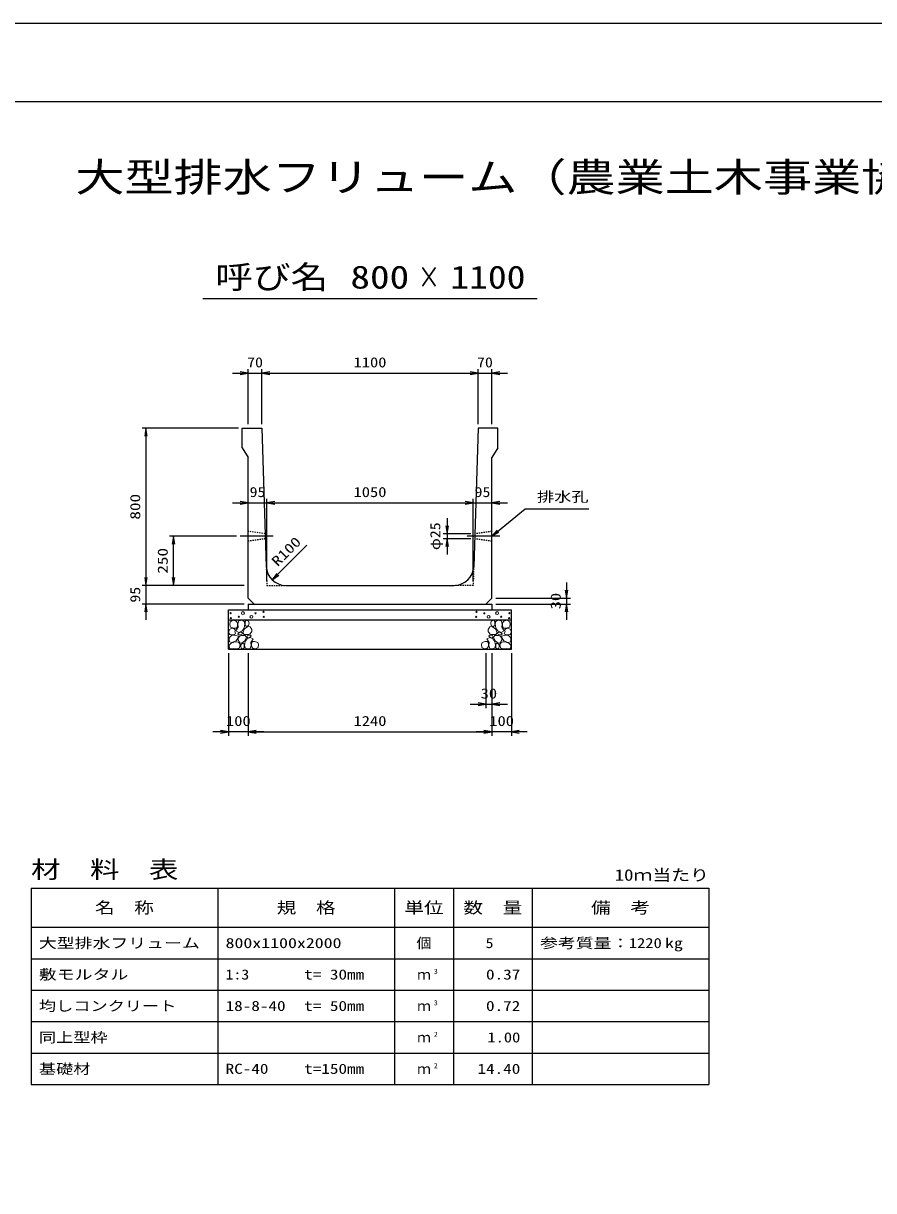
# Model space of a CAD drawing. Units: millimetres at full size. Extents: x 0 to 16820, y 0 to 11880.
# Drawn here: x 5646 to 9973, y 5940 to 11880 of the extents above; entities that cross this region are included whole.
import ezdxf
from ezdxf.enums import TextEntityAlignment as Align

# ---------------------------------------------------------------- set-up
doc = ezdxf.new("R2010")
doc.units = ezdxf.units.MM
doc.linetypes.add('CHAIN', pattern=[18.5, 12, -1.5, 3.5, -1.5])
doc.linetypes.add('DASHED_SPACED', pattern=[12, 6, -6])
for name, color, linetype, lineweight in [('0_2', 7, 'Continuous', 25), ('D-BMK', 2, 'CHAIN', 25), ('D-DCR-HCHn', 4, 'Continuous', 9), ('D-MTR-FRAM', 7, 'Continuous', 25), ('D-MTR-LINE', 7, 'Continuous', 25), ('D-STR-DIM', 7, 'Continuous', 25), ('D-STR-STRn', 1, 'Continuous', 25), ('D-TTL', 2, 'Continuous', 25), ('D-TTL-TXT', 7, 'Continuous', 25)]:
    doc.layers.add(name, color=color, linetype=linetype, lineweight=lineweight)
doc.layers.add('D-MTR', color=7, linetype='Continuous')
doc.layers.add('D-MTR-TXT', color=7, linetype='Continuous')
doc.styles.add('ＭＳ ゴシック', font='')
doc.styles.get('ＭＳ ゴシック').set_extended_font_data('MS Gothic')

# ---------------------------------------------------------------- blocks, each defined once
blk = doc.blocks.new('open_arrow')
at = {"color": 0, "linetype": 'Continuous', "lineweight": -2}
blk.add_lwpolyline([(7.5, 1.25), (0, 0), (7.5, -1.25)], dxfattribs=at)

msp = doc.modelspace()

# ---------------------------------------------------------------- linework, layer by layer
at = {"layer": '0_2'}
msp.add_lwpolyline([(8030, 9270), (8200, 9410), (8240, 9410), (8522.944, 9410)], dxfattribs=at)
at = {"layer": 'D-BMK'}
for p, q in [((6917.188, 9270), (6750, 9270)), ((8070, 9270), (7902.812, 9270))]:
    msp.add_line(p, q, dxfattribs=at)
at = {"layer": 'D-DCR-HCHn'}
for points in [[(6695.46, 8795.356), (6690.26, 8779.753), (6697.194, 8769.352), (6714.53, 8767.618), (6726.366, 8772.699), (6721.464, 8784.954), (6724.932, 8791.889), (6717.997, 8798.823), (6707.596, 8802.29)], [(6728.399, 8838.696), (6712.796, 8842.163), (6698.928, 8835.228), (6697.194, 8819.626), (6700.661, 8807.491), (6717.997, 8802.29), (6730.132, 8802.29), (6735.333, 8810.958), (6735.333, 8830.028)], [(6742.267, 8840.429), (6737.067, 8824.827), (6738.8, 8807.491), (6726.665, 8788.421), (6742.267, 8779.753), (6759.603, 8788.421), (6770.005, 8802.29), (6773.472, 8824.827), (6770.005, 8836.962), (6759.603, 8842.163)], [(6771.739, 8798.823), (6763.071, 8778.02), (6770.005, 8769.352), (6790.808, 8769.352), (6799.476, 8772.819), (6808.144, 8784.954), (6808.144, 8795.356), (6799.476, 8809.224), (6789.074, 8810.958)], [(6775.206, 8836.962), (6775.206, 8816.159), (6783.874, 8810.958), (6792.542, 8816.159), (6794.275, 8828.294), (6792.542, 8838.696), (6780.407, 8842.163)], [(8048.261, 8798.823), (8056.929, 8778.02), (8049.995, 8769.352), (8029.192, 8769.352), (8020.524, 8772.819), (8011.856, 8784.954), (8011.856, 8795.356), (8020.524, 8809.224), (8030.926, 8810.958)], [(8044.794, 8836.962), (8044.794, 8816.159), (8036.126, 8810.958), (8027.458, 8816.159), (8025.725, 8828.294), (8027.458, 8838.696), (8039.593, 8842.163)], [(8077.733, 8840.429), (8082.933, 8824.827), (8081.2, 8807.491), (8093.335, 8788.421), (8077.733, 8779.753), (8060.397, 8788.421), (8049.995, 8802.29), (8046.528, 8824.827), (8049.995, 8836.962), (8060.397, 8842.163)], [(8091.601, 8838.696), (8107.204, 8842.163), (8121.072, 8835.228), (8122.806, 8819.626), (8119.339, 8807.491), (8102.003, 8802.29), (8089.868, 8802.29), (8084.667, 8810.958), (8084.667, 8830.028)], [(8124.54, 8795.356), (8129.74, 8779.753), (8122.806, 8769.352), (8105.47, 8767.618), (8093.634, 8772.699), (8098.536, 8784.954), (8095.068, 8791.889), (8102.003, 8798.823), (8112.404, 8802.29)], [(6728.366, 8737.757), (6741.208, 8757.019), (6739.603, 8761.834), (6721.946, 8766.65), (6705.894, 8765.045), (6694.658, 8755.414), (6693.052, 8744.177), (6694.658, 8732.941), (6707.499, 8729.731)], [(6734.787, 8697.627), (6746.023, 8702.443), (6749.234, 8718.494), (6742.813, 8729.731), (6731.577, 8732.941), (6717.13, 8731.336), (6701.078, 8724.915), (6693.052, 8715.284), (6693.052, 8704.048), (6697.868, 8697.627), (6717.13, 8699.232)], [(6745.735, 8779.753), (6737.067, 8772.819), (6740.534, 8767.618), (6752.669, 8767.618), (6757.87, 8769.352), (6761.337, 8776.286), (6756.136, 8781.487)], [(6773.311, 8737.757), (6781.337, 8757.019), (6774.916, 8765.045), (6755.654, 8765.045), (6747.628, 8761.834), (6739.603, 8750.598), (6739.603, 8740.967), (6747.628, 8728.125), (6757.259, 8726.52)], [(6800.599, 8699.232), (6805.415, 8713.679), (6803.81, 8729.731), (6815.046, 8747.388), (6800.599, 8755.414), (6784.548, 8747.388), (6774.916, 8734.546), (6771.706, 8713.679), (6774.916, 8702.443), (6784.548, 8697.627)], [(6797.389, 8755.414), (6805.415, 8761.834), (6802.204, 8766.65), (6790.968, 8766.65), (6786.153, 8765.045), (6782.942, 8758.624), (6787.758, 8753.808)], [(6813.441, 8700.837), (6827.887, 8697.627), (6840.729, 8704.048), (6842.334, 8718.494), (6839.124, 8729.731), (6823.072, 8734.546), (6811.836, 8734.546), (6807.02, 8726.52), (6807.02, 8708.863)], [(8006.559, 8700.837), (7992.113, 8697.627), (7979.271, 8704.048), (7977.666, 8718.494), (7980.876, 8729.731), (7996.928, 8734.546), (8008.164, 8734.546), (8012.98, 8726.52), (8012.98, 8708.863)], [(8019.401, 8699.232), (8014.585, 8713.679), (8016.19, 8729.731), (8004.954, 8747.388), (8019.401, 8755.414), (8035.452, 8747.388), (8045.084, 8734.546), (8048.294, 8713.679), (8045.084, 8702.443), (8035.452, 8697.627)], [(8022.611, 8755.414), (8014.585, 8761.834), (8017.796, 8766.65), (8029.032, 8766.65), (8033.847, 8765.045), (8037.058, 8758.624), (8032.242, 8753.808)], [(8046.689, 8737.757), (8038.663, 8757.019), (8045.084, 8765.045), (8064.346, 8765.045), (8072.372, 8761.834), (8080.397, 8750.598), (8080.397, 8740.967), (8072.372, 8728.125), (8062.741, 8726.52)], [(8074.265, 8779.753), (8082.933, 8772.819), (8079.466, 8767.618), (8067.331, 8767.618), (8062.13, 8769.352), (8058.663, 8776.286), (8063.864, 8781.487)], [(8085.213, 8697.627), (8073.977, 8702.443), (8070.766, 8718.494), (8077.187, 8729.731), (8088.423, 8732.941), (8102.87, 8731.336), (8118.922, 8724.915), (8126.948, 8715.284), (8126.948, 8704.048), (8122.132, 8697.627), (8102.87, 8699.232)], [(8091.634, 8737.757), (8078.792, 8757.019), (8080.397, 8761.834), (8098.054, 8766.65), (8114.106, 8765.045), (8125.342, 8755.414), (8126.948, 8744.177), (8125.342, 8732.941), (8112.501, 8729.731)], [(6770.101, 8702.443), (6770.101, 8721.705), (6762.075, 8726.52), (6754.049, 8721.705), (6752.444, 8710.469), (6754.049, 8700.837), (6765.285, 8697.627)], [(8049.899, 8702.443), (8049.899, 8721.705), (8057.925, 8726.52), (8065.951, 8721.705), (8067.556, 8710.469), (8065.951, 8700.837), (8054.715, 8697.627)]]:
    msp.add_lwpolyline(points, close=True, dxfattribs=at)
for centre, radius in [((6700.727, 8878.955), 3), ((6701.869, 8853.91), 3), ((6742.292, 8860.752), 3), ((6763.336, 8878.955), 7.5), ((6806.664, 8859.961), 7.5), ((6827.708, 8878.164), 3), ((6868.131, 8885.006), 3), ((6869.273, 8859.961), 3), ((7950.727, 8859.961), 3), ((7951.869, 8885.006), 3), ((7992.292, 8878.164), 3), ((8013.336, 8859.961), 7.5), ((8056.664, 8878.955), 7.5), ((8077.708, 8860.752), 3), ((8118.131, 8853.91), 3), ((8119.273, 8878.955), 3)]:
    msp.add_circle(centre, radius, dxfattribs=at)
at = {"layer": 'D-MTR-FRAM'}
for p, q in [((5685, 7480), (9135, 7480)), ((5685, 7480), (5685, 6480)), ((9135, 7480), (9135, 6480)), ((5685, 6480), (9135, 6480))]:
    msp.add_line(p, q, dxfattribs=at)
at = {"layer": 'D-MTR-LINE'}
for p, q in [((6635, 7480), (6635, 6480)), ((7535, 7480), (7535, 6480)), ((7835, 7480), (7835, 6480)), ((8235, 7480), (8235, 6480)), ((5685, 7280), (9135, 7280)), ((5685, 7120), (9135, 7120)), ((5685, 6960), (9135, 6960)), ((5685, 6800), (9135, 6800)), ((5685, 6640), (9135, 6640))]:
    msp.add_line(p, q, dxfattribs=at)
at = {"layer": 'D-STR-DIM'}
for p, q in [((6710, 10100), (6940, 10100)), ((6790, 9840), (6790, 10120)), ((6860, 9840), (6860, 10120)), ((6860, 9840), (6860, 10120)), ((6860, 10100), (7960, 10100)), ((7880, 10100), (8110, 10100)), ((7960, 9840), (7960, 10120)), ((7960, 9840), (7960, 10120)), ((8030, 9840), (8030, 10120)), ((6740, 9820), (6250, 9820)), ((6270, 9820), (6270, 9020)), ((6885, 9040), (6885, 9460)), ((6885, 9040), (6885, 9460)), ((7935, 9040), (7935, 9460)), ((7935, 9040), (7935, 9460)), ((6710, 9440), (6965, 9440)), ((6885, 9440), (7935, 9440)), ((7855, 9440), (8110, 9440)), ((7802.812, 9362.5), (7802.812, 9177.5)), ((6730, 9270), (6390, 9270)), ((6410, 9020), (6410, 9270)), ((7923.203, 9282.5), (7782.812, 9282.5)), ((6912.326, 9048.193), (7089.103, 9224.97)), ((7922.422, 9257.5), (7782.812, 9257.5)), ((6270, 9100), (6270, 8845)), ((8410, 9035), (8410, 8845)), ((6770, 9020), (6250, 9020)), ((6770, 9020), (6250, 9020)), ((6770, 9020), (6390, 9020)), ((6770, 8925), (6250, 8925)), ((8050, 8955), (8430, 8955)), ((8050, 8925), (8430, 8925)), ((6690, 8675), (6690, 8255)), ((6790, 8675), (6790, 8255)), ((6790, 8675), (6790, 8255)), ((8000, 8675), (8000, 8395)), ((8030, 8675), (8030, 8255)), ((8030, 8675), (8030, 8255)), ((8030, 8675), (8030, 8395)), ((8130, 8675), (8130, 8255)), ((7920, 8415), (8110, 8415)), ((6870, 8275), (6610, 8275)), ((6790, 8275), (8030, 8275)), ((8210, 8275), (7950, 8275))]:
    msp.add_line(p, q, dxfattribs=at)
at = {"layer": 'D-STR-STRn'}
for p, q in [((6760, 9820), (6860, 9820)), ((6760, 9720), (6760, 9820)), ((6860, 9820), (6881.973, 9116.877)), ((7960, 9820), (7938.027, 9116.877)), ((8060, 9820), (7960, 9820)), ((8060, 9720), (8060, 9820)), ((6760, 9720), (6790, 9670)), ((8060, 9720), (8030, 9670)), ((6790, 8955), (6790, 9670)), ((8030, 8955), (8030, 9670)), ((6981.924, 9020), (7838.076, 9020)), ((6790, 8955), (6820, 8925)), ((6790, 8925), (8030, 8925)), ((6790, 8925), (6790, 8895)), ((8030, 8955), (8000, 8925)), ((8030, 8925), (8030, 8895)), ((6690, 8695), (6690, 8895)), ((6690, 8895), (8130, 8895)), ((8130, 8695), (8130, 8895)), ((6690, 8845), (8130, 8845)), ((6690, 8695), (8130, 8695))]:
    msp.add_line(p, q, dxfattribs=at)
at = {"layer": 'D-STR-STRn', "color": 2, "linetype": 'DASHED_SPACED'}
for p, q in [((6876.797, 9282.5), (6790, 9295)), ((8030, 9295), (7943.203, 9282.5)), ((6877.578, 9257.5), (6790, 9245)), ((8030, 9245), (7942.422, 9257.5)), ((6881.973, 9116.877), (6885, 9020)), ((7938.027, 9116.877), (7935, 9020)), ((6885, 9020), (6981.924, 9020)), ((7935, 9020), (7838.076, 9020))]:
    msp.add_line(p, q, dxfattribs=at)
at = {"layer": 'D-STR-STRn'}
for centre, start, end in [((6981.924, 9120), 181.78991, 270), ((7838.076, 9120), 270, 358.21009)]:
    msp.add_arc(centre, 100, start, end, dxfattribs=at)
at = {"layer": 'D-TTL'}
for points in [[(0, 0), (16820, 0), (16820, 11880), (0, 11880)], [(400, 400), (16420, 400), (16420, 11480), (400, 11480)]]:
    msp.add_lwpolyline(points, close=True, dxfattribs=at)
at = {"layer": 'D-TTL-TXT'}
msp.add_line((6560, 10480), (8260, 10480), dxfattribs=at)

# ---------------------------------------------------------------- block references
at = {"layer": '0_2', "xscale": 5.33, "yscale": 5.33, "rotation": 39.5}
msp.add_blockref('open_arrow', (8030, 9270), dxfattribs=at)
at = {"layer": 'D-STR-DIM', "xscale": 5.33, "yscale": 5.33}
for p, rotation in [((6790, 10100), 180), ((7960, 10100), 180), ((7960, 10100), 180), ((6270, 9820), 270), ((6790, 9440), 180), ((7935, 9440), 180), ((7935, 9440), 180), ((6410, 9270), 270), ((7802.812, 9282.5), 90), ((7802.812, 9257.5), 270), ((6270, 9020), 90), ((6270, 9020), 90), ((6410, 9020), 90), ((6912.326, 9048.193), 45), ((8410, 8955), 90), ((6270, 8925), 270), ((8410, 8925), 270), ((8000, 8415), 180), ((6690, 8275), 180), ((8030, 8275), 180), ((8030, 8275), 180)]:
    msp.add_blockref('open_arrow', p, dxfattribs=dict(at, rotation=rotation))
for p in [(6860, 10100), (6860, 10100), (8030, 10100), (6885, 9440), (6885, 9440), (8030, 9440), (8030, 8415), (6790, 8275), (6790, 8275), (8130, 8275)]:
    msp.add_blockref('open_arrow', p, dxfattribs=at)

# ---------------------------------------------------------------- texts
at = {"layer": '0_2', "style": 'ＭＳ ゴシック', "width": 1.25}
msp.add_text('排水孔', height=51.32, dxfattribs=at).set_placement((8260, 9430), align=Align.BOTTOM_LEFT)
at = {"layer": 'D-MTR', "style": 'ＭＳ ゴシック', "width": 1.25}
msp.add_text('材\u3000料\u3000表', height=87.98, dxfattribs=at).set_placement((5685, 7504), align=Align.BOTTOM_LEFT)
at = {"layer": 'D-MTR', "style": 'ＭＳ ゴシック', "width": 1.2}
msp.add_text('10ｍ当たり', height=58.65, dxfattribs=at).set_placement((9135, 7499.333), align=Align.BOTTOM_RIGHT)
at = {"layer": 'D-MTR-TXT', "style": 'ＭＳ ゴシック'}
for s, height, width, p in [('名\u3000称', 58.65, 1.25, (6160, 7380)), ('規\u3000格', 58.65, 1.25, (7085, 7380)), ('単位', 58.65, 1.25, (7685, 7380)), ('数\u3000量', 58.65, 1.25, (8035, 7380)), ('備\u3000考', 58.65, 1.25, (8685, 7380)), ('個', 51.32, 1.1, (7685, 7200))]:
    msp.add_text(s, height=height, dxfattribs=dict(at, width=width)).set_placement(p, align=Align.MIDDLE_CENTER)
for s, width, p in [('大型排水フリューム', 1.3, (5725, 7200)), ('800x1100x2000', 1.3, (6675, 7200)), ('参考質量：    kg', 1.3, (8275, 7200)), ('敷モルタル', 1.3, (5725, 7040)), ('1:3', 1.15, (6675, 7040)), ('t= 30mm', 1.25, (7075, 7040)), ('均しコンクリート', 1.25, (5725, 6880)), ('18-8-40', 1.25, (6675, 6880)), ('t= 50mm', 1.25, (7075, 6880)), ('同上型枠', 1.25, (5725, 6720)), ('基礎材', 1.25, (5725, 6560)), ('RC-40', 1.25, (6675, 6560)), ('t=150mm', 1.25, (7075, 6560))]:
    msp.add_text(s, height=51.32, dxfattribs=dict(at, width=width)).set_placement(p, align=Align.MIDDLE_LEFT)
for s, width, p in [('5', 1.15, (8038.553, 7200)), ('1220', 1.2, (8895, 7200)), ('0.37', 1.25, (8175, 7040)), ('0.72', 1.25, (8175, 6880)), ('1.00', 1.2, (8175, 6720)), ('14.40', 1.25, (8175, 6560))]:
    msp.add_text(s, height=51.32, dxfattribs=dict(at, width=width)).set_placement(p, align=Align.MIDDLE_RIGHT)
for p in [(7685, 7040), (7685, 6880), (7685, 6720), (7685, 6560)]:
    msp.add_text('ｍ', height=51.32, dxfattribs=at).set_placement(p, align=Align.MIDDLE_CENTER)
at = {"layer": 'D-MTR-TXT', "style": 'ＭＳ ゴシック', "width": 1.15}
for s, p in [('3', (7735, 7035.333)), ('3', (7735, 6875.333)), ('2', (7735, 6715.333)), ('2', (7735, 6555.333))]:
    msp.add_text(s, height=25.66, dxfattribs=at).set_placement(p, align=Align.BOTTOM_LEFT)
at = {"layer": 'D-STR-DIM', "style": 'ＭＳ ゴシック'}
for s, width, p in [('70', 1.15, (6825, 10155)), ('1100', 1.2, (7410, 10155)), ('70', 1.15, (7995, 10155)), ('95', 1.15, (6837.5, 9495)), ('1050', 1.2, (7410, 9495)), ('95', 1.15, (7982.5, 9495)), ('30', 1.2, (8015, 8470)), ('100', 1.2, (6740, 8330)), ('1240', 1.2, (7410, 8330)), ('100', 1.2, (8080, 8330))]:
    msp.add_text(s, height=51.32, dxfattribs=dict(at, width=width)).set_placement(p, align=Align.MIDDLE_CENTER)
for s, width, p in [('800', 1.25, (6215, 9420)), ('φ25', 1.15, (7742.127, 9270)), ('250', 1.25, (6355, 9145)), ('95', 1.15, (6215, 8972.5)), ('30', 1.2, (8355, 8940))]:
    msp.add_text(s, height=51.32, rotation=90, dxfattribs=dict(at, width=width)).set_placement(p, align=Align.MIDDLE_CENTER)
at = {"layer": 'D-STR-DIM', "style": 'ＭＳ ゴシック', "width": 1.25}
msp.add_text('R100', height=51.32, rotation=45, dxfattribs=at).set_placement((6951.266, 9102.218), align=Align.BOTTOM_LEFT)
at = {"layer": 'D-TTL-TXT', "style": 'ＭＳ ゴシック'}
for s, height, width, p in [('大型排水フリューム（農業土木事業協会型）', 146.6, 1.25, (8410, 10980)), ('呼び名', 117.3, 1.2, (6910, 10495)), ('800', 117.3, 1.25, (7460, 10495)), ('×', 117.3, 0.7, (7710, 10495)), ('1100', 117.3, 1.2, (8010, 10495))]:
    msp.add_text(s, height=height, dxfattribs=dict(at, width=width)).set_placement(p, align=Align.BOTTOM_CENTER)

doc.saveas('drawing.dxf')
